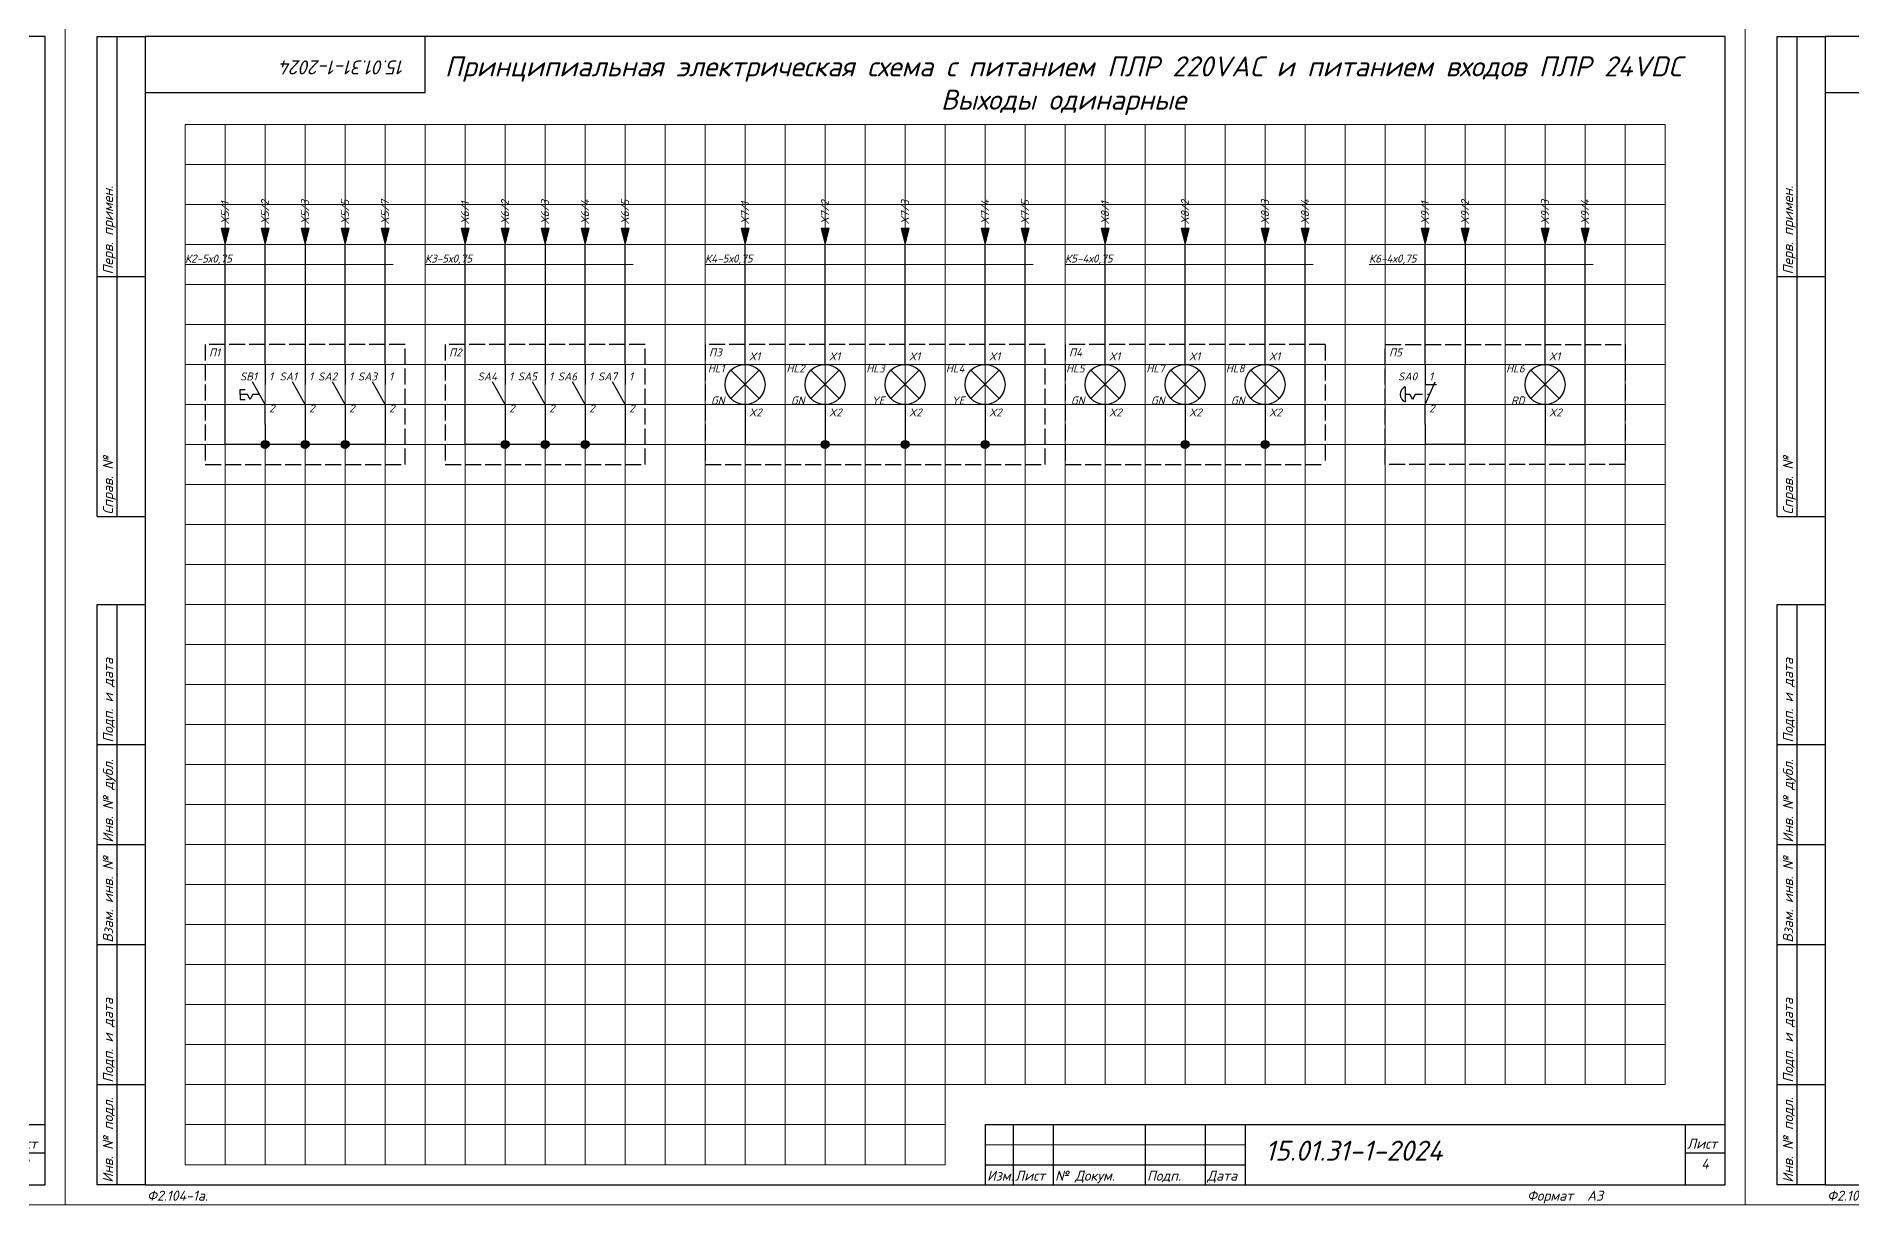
# Model space of a CAD drawing. Header units: millimetres. Extents: x 0 to 53000, y -591 to 24400.
# Drawn here: x 12192.8 to 12646.7, y 3 to 295 of the extents above; entities that cross this region are included whole.
import ezdxf
from ezdxf.enums import TextEntityAlignment as Align

# ---------------------------------------------------------------- set-up
doc = ezdxf.new("R2010")
doc.units = ezdxf.units.MM
doc.linetypes.add('Ш4х1_Гост_ЕСКД', pattern=[5, 4, -1])
for name, color, linetype, lineweight in [('4', 4, 'Continuous', 15), ('Основная', 7, 'Continuous', 30), ('Тонкая для кабелей', 7, 'Continuous', 15), ('Штриховая', 7, 'Ш4х1_Гост_ЕСКД', 30)]:
    doc.layers.add(name, color=color, linetype=linetype, lineweight=lineweight)
doc.layers.add('Привязки', color=2, linetype='Continuous', lineweight=0, plot=False, transparency=0.8)
doc.layers.add('рамка', color=253, linetype='Continuous', lineweight=5, transparency=0.8)
doc.styles.add('текст', font='isocpeui.ttf')

# ---------------------------------------------------------------- blocks, each defined once
blk = doc.blocks.new('*U110')
for p, q in [((8, 232), (8, 292)), ((8, 292), (20, 292)), ((13, 232), (13, 292)), ((90, 292), (90, 292)), ((90, 292), (90, 292)), ((90, 278), (90, 292)), ((90, 292), (90, 292)), ((90, 292), (90, 292)), ((90, 292), (90, 292)), ((20, 278), (90, 278)), ((8, 232), (20, 232)), ((8, 172), (8, 232)), ((13, 172), (13, 232)), ((8, 172), (20, 172)), ((8, 115), (8, 150)), ((8, 150), (20, 150)), ((13, 115), (13, 150)), ((8, 90), (8, 115)), ((8, 115), (20, 115)), ((13, 90), (13, 115)), ((8, 65), (8, 90)), ((8, 90), (20, 90)), ((13, 65), (13, 90)), ((8, 30), (8, 65)), ((8, 65), (20, 65)), ((13, 30), (13, 65)), ((8, 5), (8, 30)), ((8, 30), (20, 30)), ((13, 5), (13, 30)), ((230, 20), (415, 20)), ((230, 20), (230, 5)), ((237, 20), (237, 5)), ((247, 20), (247, 5)), ((270, 20), (270, 5)), ((285, 20), (285, 5)), ((295, 20), (295, 5)), ((405, 20), (405, 5)), ((415, 20), (415, 20)), ((415, 20), (415, 20)), ((230, 10), (295, 10)), ((405, 13), (415, 13)), ((20, 5), (8, 5)), ((230, 5), (295, 5)), ((415, 5), (415, 5)), ((415, 5), (415, 5)), ((415, 5), (415, 5)), ((415, 5), (415, 5)), ((415, 5), (415, 5)), ((415, 5), (415, 5)), ((415, 5), (415, 5))]:
    blk.add_line(p, q)
blk.add_lwpolyline([(20, 5), (415, 5), (415, 292), (20, 292)], close=True)
at = {"layer": '4'}
for p, q in [((230, 15), (295, 15)), ((415, 5), (415, 5)), ((415, 5), (415, 5)), ((415, 5), (415, 5)), ((415, 5), (415, 5)), ((415, 5), (415, 5)), ((415, 5), (415, 5)), ((415, 5), (415, 5)), ((415, 5), (415, 5)), ((415, 5), (415, 5))]:
    blk.add_line(p, q, dxfattribs=at)
at = {"layer": 'Привязки'}
blk.add_lwpolyline([(0, 0), (420, 0), (420, 297), (0, 297)], close=True, dxfattribs=at)
at = {"layer": 'рамка'}
blk.add_lwpolyline([(0, 297), (420, 297), (420, 0), (0, 0)], close=True, dxfattribs=at)
at = {"style": 'текст'}
for s, p in [('Перв. примен.', (12, 232.5)), ('Справ. №', (12, 172.5)), ('Подп. и дата', (12, 115.5)), ('Инв. № дубл.', (12, 90.5)), ('Взам. инв. №', (12, 65.5)), ('Подп. и дата', (12, 30.5)), ('Инв. № подл.', (12, 5.5))]:
    blk.add_text(s, height=2.5, rotation=90, dxfattribs=at).set_placement(p)
for s, height, p in [('Лист', 2.5, (405.5, 14)), ('Ф2.104-1.', 0.005, (20, 4.99)), ('Изм.', 2.5, (230.5, 6)), ('Лист', 2.5, (237.5, 6)), ('№ Докум.', 2.5, (247.5, 6)), ('Подп.', 2.5, (270.5, 6)), ('Дата', 2.5, (285.5, 6)), ('Разраб.', 0.0000135, (415, 5)), ('Пров.', 0.0000135, (415, 5)), ('Т.контр.', 0.0000135, (415, 5)), ('Н.контр.', 0.0000135, (415, 5)), ('Утв.', 0.0000135, (415, 5)), ('Лит.', 0.0000135, (415, 5)), ('Масса', 0.0000135, (415, 5)), ('Масштаб', 0.0000135, (415, 5)), ('Листов', 0.0000135, (415, 5)), ('Ф2.104-1а.', 2.5, (20.5, 1)), ('Формат', 2.5, (365.5, 1)), ('А3', 2.5, (380.5, 1)), ('А4', 0.025, (419.61, 0.01)), ('А2', 0.00833, (419.87, 0)), ('А1', 0.00625, (419.9, 0)), ('А0', 0.005, (419.92, 0))]:
    blk.add_text(s, height=height, dxfattribs=at).set_placement(p)
for tag, p, height in [('12', (90, 292), 0.00000373), ('13', (90, 292), 0.00000373), ('27', (90, 292), 0.00000522), ('29', (105, 249), 3.5), ('ИЗМ2', (230.5, 16), 2.5), ('ЛИСТИЗМ2', (237.5, 16), 2.5), ('№ДОКУМИЗМ2', (247.5, 16), 2.5), ('28', (415, 20), 0.0000438), ('ОБОЗНАЧЕНИЕ', (300, 11), 5), ('ИЗМ1', (230.5, 11), 2.5), ('ЛИСТИЗМ1', (237.5, 11), 2.5), ('№ДОКУМИЗМ1', (247.5, 11), 2.5), ('ПОДПИЗМ1', (270.5, 11), 2.5), ('ДАТАИЗМ1', (285.5, 11), 2.5), ('ДАТАНКОНТР', (285.5, 11), 2.5), ('ДАТАУТВ', (285.5, 6), 2.5), ('РАЗРАБ', (415, 5), 0.0000135), ('ЛИСТОВ', (415, 5), 0.0000135), ('ПРОВ', (415, 5), 0.0000135), ('ТКОНТР', (415, 5), 0.0000135), ('НКОНТР', (415, 5), 0.0000135), ('УТВ', (415, 5), 0.0000135), ('10', (415, 5), 0.0000135), ('11', (415, 5), 0.0000135), ('ПОДПИЗМ2', (415, 5), 0.0000135), ('ДАТАИЗМ2', (415, 5), 0.0000135), ('ИЗМ3', (415, 5), 0.0000135), ('ЛИСТИЗМ3', (415, 5), 0.0000135), ('№ДОКУМИЗМ3', (415, 5), 0.0000135), ('ПОДПИЗМ3', (415, 5), 0.0000135), ('ДАТАИЗМ3', (415, 5), 0.0000135), ('ИЗМ4', (415, 5), 0.0000135), ('ЛИСТИЗМ4', (415, 5), 0.0000135), ('№ДОКУМИЗМ4', (415, 5), 0.0000135), ('ПОДПИЗМ4', (415, 5), 0.0000135), ('ДАТАИЗМ4', (415, 5), 0.0000135), ('ДАТАРАЗРАБ', (415, 5), 0.0000135), ('ДАТАПРОВ', (415, 5), 0.0000135), ('ДАТАТКОНТР', (415, 5), 0.0000135)]:
    blk.add_attdef(tag, p, '', height=height, dxfattribs=at)
for tag, p, height, rotation in [('ОБОЗНАЧЕНИЕ-ВЕРХ', (85, 286), 3.5, 180), ('ПРИМЕНЯЕМОСТЬ', (19, 232.5), 2.5, 90), ('СПРАВ№', (19, 172.5), 2.5, 90), ('ДАТАУЧЁТАДУБЛ', (19, 115.5), 2.5, 90), ('ИНВ№ДУБЛ', (19, 90.5), 2.5, 90), ('ВЗАМИНВ№', (19, 65.5), 2.5, 90), ('ДАТАУЧЁТА', (19, 30.5), 2.5, 90), ('ИНВ№ПОДЛ', (19, 5.5), 2.5, 90)]:
    blk.add_attdef(tag, p, '', height=height, rotation=rotation, dxfattribs=at)
blk.add_attdef('30', text='', height=5, dxfattribs=at).set_placement((355, 34), align=Align.MIDDLE)
for tag, height, p in [('ЛИСТ', 2.5, (410, 9)), ('НАИМЕНОВАНИЕ1', 0.000027, (415, 5)), ('НАИМЕНОВАНИЕ2', 0.0000189, (415, 5)), ('НАИМЕНОВАНИЕ3', 0.0000189, (415, 5)), ('НАИМЕНОВАНИЕ4', 0.0000135, (415, 5)), ('МАССА', 0.0000189, (415, 5)), ('МАСШТАБ', 0.0000189, (415, 5)), ('МАТЕРИАЛ1', 0.0000135, (415, 5)), ('МАТЕРИАЛ2', 0.0000135, (415, 5)), ('МАТЕРИАЛ3', 0.0000135, (415, 5)), ('ПРЕДПРИЯТИЕ1', 0.0000189, (415, 5)), ('ПРЕДПРИЯТИЕ2', 0.0000189, (415, 5)), ('ПРЕДПРИЯТИЕ3', 0.0000189, (415, 5))]:
    blk.add_attdef(tag, text='', height=height, dxfattribs=at).set_placement(p, align=Align.CENTER)
for tag in ['ЛИТЕРА', 'ЛИТЕРА2', 'ЛИТЕРА3']:
    blk.add_attdef(tag, text='', height=0.0000135, dxfattribs=at).set_placement((415, 5), align=Align.RIGHT)
for tag in ['ИНДЕКС', 'ИНДЕКС2', 'ИНДЕКС3']:
    blk.add_attdef(tag, text='', height=0.0000135, dxfattribs=at).set_placement((415, 5), align=Align.TOP_LEFT)

msp = doc.modelspace()

# ---------------------------------------------------------------- hatches: boundary and pattern name
at = {"layer": 'Основная'}
h = msp.add_hatch(color=256, dxfattribs=at)
h.dxf.hatch_style = 1
h.paths.add_polyline_path([(12240, 243), (12241, 247), (12240, 247)])
h.paths.add_polyline_path([(12240, 243), (12240, 247), (12239, 247)])
h = msp.add_hatch(color=256, dxfattribs=at)
h.dxf.hatch_style = 1
h.paths.add_polyline_path([(12250, 243), (12251, 247), (12250, 247)])
h.paths.add_polyline_path([(12250, 243), (12250, 247), (12249, 247)])
h = msp.add_hatch(color=256, dxfattribs=at)
h.dxf.hatch_style = 1
h.paths.add_polyline_path([(12260, 243), (12261, 247), (12260, 247)])
h.paths.add_polyline_path([(12260, 243), (12260, 247), (12259, 247)])
h = msp.add_hatch(color=256, dxfattribs=at)
h.dxf.hatch_style = 1
h.paths.add_polyline_path([(12270, 243), (12271, 247), (12270, 247)])
h.paths.add_polyline_path([(12270, 243), (12270, 247), (12269, 247)])
h = msp.add_hatch(color=256, dxfattribs=at)
h.dxf.hatch_style = 1
h.paths.add_polyline_path([(12280, 243), (12281, 247), (12280, 247)])
h.paths.add_polyline_path([(12280, 243), (12280, 247), (12279, 247)])
h = msp.add_hatch(color=256, dxfattribs=at)
h.dxf.hatch_style = 1
h.paths.add_polyline_path([(12300, 243), (12301, 247), (12300, 247)])
h.paths.add_polyline_path([(12300, 243), (12300, 247), (12299, 247)])
h = msp.add_hatch(color=256, dxfattribs=at)
h.dxf.hatch_style = 1
h.paths.add_polyline_path([(12310, 243), (12311, 247), (12310, 247)])
h.paths.add_polyline_path([(12310, 243), (12310, 247), (12309, 247)])
h = msp.add_hatch(color=256, dxfattribs=at)
h.dxf.hatch_style = 1
h.paths.add_polyline_path([(12320, 243), (12321, 247), (12320, 247)])
h.paths.add_polyline_path([(12320, 243), (12320, 247), (12319, 247)])
h = msp.add_hatch(color=256, dxfattribs=at)
h.dxf.hatch_style = 1
h.paths.add_polyline_path([(12330, 243), (12331, 247), (12330, 247)])
h.paths.add_polyline_path([(12330, 243), (12330, 247), (12329, 247)])
h = msp.add_hatch(color=256, dxfattribs=at)
h.dxf.hatch_style = 1
h.paths.add_polyline_path([(12340, 243), (12341, 247), (12340, 247)])
h.paths.add_polyline_path([(12340, 243), (12340, 247), (12339, 247)])
h = msp.add_hatch(color=256, dxfattribs=at)
h.dxf.hatch_style = 1
h.paths.add_polyline_path([(12370, 243), (12371, 247), (12370, 247)])
h.paths.add_polyline_path([(12370, 243), (12370, 247), (12369, 247)])
h = msp.add_hatch(color=256, dxfattribs=at)
h.dxf.hatch_style = 1
h.paths.add_polyline_path([(12390, 243), (12391, 247), (12390, 247)])
h.paths.add_polyline_path([(12390, 243), (12390, 247), (12389, 247)])
h = msp.add_hatch(color=256, dxfattribs=at)
h.dxf.hatch_style = 1
h.paths.add_polyline_path([(12410, 243), (12411, 247), (12410, 247)])
h.paths.add_polyline_path([(12410, 243), (12410, 247), (12409, 247)])
h = msp.add_hatch(color=256, dxfattribs=at)
h.dxf.hatch_style = 1
h.paths.add_polyline_path([(12430, 243), (12431, 247), (12430, 247)])
h.paths.add_polyline_path([(12430, 243), (12430, 247), (12429, 247)])
h = msp.add_hatch(color=256, dxfattribs=at)
h.dxf.hatch_style = 1
h.paths.add_polyline_path([(12440, 243), (12441, 247), (12440, 247)])
h.paths.add_polyline_path([(12440, 243), (12440, 247), (12439, 247)])
h = msp.add_hatch(color=256, dxfattribs=at)
h.dxf.hatch_style = 1
h.paths.add_polyline_path([(12460, 243), (12461, 247), (12460, 247)])
h.paths.add_polyline_path([(12460, 243), (12460, 247), (12459, 247)])
h = msp.add_hatch(color=256, dxfattribs=at)
h.dxf.hatch_style = 1
h.paths.add_polyline_path([(12480, 243), (12481, 247), (12480, 247)])
h.paths.add_polyline_path([(12480, 243), (12480, 247), (12479, 247)])
h = msp.add_hatch(color=256, dxfattribs=at)
h.dxf.hatch_style = 1
h.paths.add_polyline_path([(12500, 243), (12501, 247), (12500, 247)])
h.paths.add_polyline_path([(12500, 243), (12500, 247), (12499, 247)])
h = msp.add_hatch(color=256, dxfattribs=at)
h.dxf.hatch_style = 1
h.paths.add_polyline_path([(12510, 243), (12511, 247), (12510, 247)])
h.paths.add_polyline_path([(12510, 243), (12510, 247), (12509, 247)])
h = msp.add_hatch(color=256, dxfattribs=at)
h.dxf.hatch_style = 1
h.paths.add_polyline_path([(12540, 243), (12541, 247), (12540, 247)])
h.paths.add_polyline_path([(12540, 243), (12540, 247), (12539, 247)])
h = msp.add_hatch(color=256, dxfattribs=at)
h.dxf.hatch_style = 1
h.paths.add_polyline_path([(12550, 243), (12551, 247), (12550, 247)])
h.paths.add_polyline_path([(12550, 243), (12550, 247), (12549, 247)])
h = msp.add_hatch(color=256, dxfattribs=at)
h.dxf.hatch_style = 1
h.paths.add_polyline_path([(12570, 243), (12571, 247), (12570, 247)])
h.paths.add_polyline_path([(12570, 243), (12570, 247), (12569, 247)])
h = msp.add_hatch(color=256, dxfattribs=at)
h.dxf.hatch_style = 1
h.paths.add_polyline_path([(12580, 243), (12581, 247), (12580, 247)])
h.paths.add_polyline_path([(12580, 243), (12580, 247), (12579, 247)])
h = msp.add_hatch(color=256, dxfattribs=at)
h.dxf.hatch_style = 1
h.paths.add_polyline_path([(12250, 193), (12250, 194, 0.414213562), (12249, 193)])
h.paths.add_polyline_path([(12251, 193, 0.414213562), (12250, 194), (12250, 193)])
h.paths.add_polyline_path([(12249, 193, 0.414213562), (12250, 192), (12250, 193)])
h.paths.add_polyline_path([(12250, 193), (12250, 192, 0.414213562), (12251, 193)])
h = msp.add_hatch(color=256, dxfattribs=at)
h.dxf.hatch_style = 1
h.paths.add_polyline_path([(12260, 193), (12260, 194, 0.414213562), (12259, 193)])
h.paths.add_polyline_path([(12261, 193, 0.414213562), (12260, 194), (12260, 193)])
h.paths.add_polyline_path([(12259, 193, 0.414213562), (12260, 192), (12260, 193)])
h.paths.add_polyline_path([(12260, 193), (12260, 192, 0.414213562), (12261, 193)])
h = msp.add_hatch(color=256, dxfattribs=at)
h.dxf.hatch_style = 1
h.paths.add_polyline_path([(12270, 193), (12270, 194, 0.414213562), (12269, 193)])
h.paths.add_polyline_path([(12271, 193, 0.414213562), (12270, 194), (12270, 193)])
h.paths.add_polyline_path([(12269, 193, 0.414213562), (12270, 192), (12270, 193)])
h.paths.add_polyline_path([(12270, 193), (12270, 192, 0.414213562), (12271, 193)])
h = msp.add_hatch(color=256, dxfattribs=at)
h.dxf.hatch_style = 1
h.paths.add_polyline_path([(12310, 193), (12310, 194, 0.414213562), (12309, 193)])
h.paths.add_polyline_path([(12311, 193, 0.414213562), (12310, 194), (12310, 193)])
h.paths.add_polyline_path([(12309, 193, 0.414213562), (12310, 192), (12310, 193)])
h.paths.add_polyline_path([(12310, 193), (12310, 192, 0.414213562), (12311, 193)])
h = msp.add_hatch(color=256, dxfattribs=at)
h.dxf.hatch_style = 1
h.paths.add_polyline_path([(12320, 193), (12320, 194, 0.414213562), (12319, 193)])
h.paths.add_polyline_path([(12321, 193, 0.414213562), (12320, 194), (12320, 193)])
h.paths.add_polyline_path([(12319, 193, 0.414213562), (12320, 192), (12320, 193)])
h.paths.add_polyline_path([(12320, 193), (12320, 192, 0.414213562), (12321, 193)])
h = msp.add_hatch(color=256, dxfattribs=at)
h.dxf.hatch_style = 1
h.paths.add_polyline_path([(12330, 193), (12330, 194, 0.414213562), (12329, 193)])
h.paths.add_polyline_path([(12331, 193, 0.414213562), (12330, 194), (12330, 193)])
h.paths.add_polyline_path([(12329, 193, 0.414213562), (12330, 192), (12330, 193)])
h.paths.add_polyline_path([(12330, 193), (12330, 192, 0.414213562), (12331, 193)])
h = msp.add_hatch(color=256, dxfattribs=at)
h.dxf.hatch_style = 1
h.paths.add_polyline_path([(12390, 193), (12390, 194, 0.414213562), (12389, 193)])
h.paths.add_polyline_path([(12391, 193, 0.414213562), (12390, 194), (12390, 193)])
h.paths.add_polyline_path([(12389, 193, 0.414213562), (12390, 192), (12390, 193)])
h.paths.add_polyline_path([(12390, 193), (12390, 192, 0.414213562), (12391, 193)])
h = msp.add_hatch(color=256, dxfattribs=at)
h.dxf.hatch_style = 1
h.paths.add_polyline_path([(12410, 193), (12410, 194, 0.414213562), (12409, 193)])
h.paths.add_polyline_path([(12411, 193, 0.414213562), (12410, 194), (12410, 193)])
h.paths.add_polyline_path([(12409, 193, 0.414213562), (12410, 192), (12410, 193)])
h.paths.add_polyline_path([(12410, 193), (12410, 192, 0.414213562), (12411, 193)])
h = msp.add_hatch(color=256, dxfattribs=at)
h.dxf.hatch_style = 1
h.paths.add_polyline_path([(12430, 193), (12430, 194, 0.414213562), (12429, 193)])
h.paths.add_polyline_path([(12431, 193, 0.414213562), (12430, 194), (12430, 193)])
h.paths.add_polyline_path([(12429, 193, 0.414213562), (12430, 192), (12430, 193)])
h.paths.add_polyline_path([(12430, 193), (12430, 192, 0.414213562), (12431, 193)])
h = msp.add_hatch(color=256, dxfattribs=at)
h.dxf.hatch_style = 1
h.paths.add_polyline_path([(12480, 193), (12480, 194, 0.414213562), (12479, 193)])
h.paths.add_polyline_path([(12481, 193, 0.414213562), (12480, 194), (12480, 193)])
h.paths.add_polyline_path([(12479, 193, 0.414213562), (12480, 192), (12480, 193)])
h.paths.add_polyline_path([(12480, 193), (12480, 192, 0.414213562), (12481, 193)])
h = msp.add_hatch(color=256, dxfattribs=at)
h.dxf.hatch_style = 1
h.paths.add_polyline_path([(12500, 193), (12500, 194, 0.414213562), (12499, 193)])
h.paths.add_polyline_path([(12501, 193, 0.414213562), (12500, 194), (12500, 193)])
h.paths.add_polyline_path([(12499, 193, 0.414213562), (12500, 192), (12500, 193)])
h.paths.add_polyline_path([(12500, 193), (12500, 192, 0.414213562), (12501, 193)])

# ---------------------------------------------------------------- linework, layer by layer
for p, q in [((12239, 247), (12240, 243)), ((12241, 247), (12239, 247)), ((12240, 243), (12241, 247)), ((12249, 247), (12250, 243)), ((12251, 247), (12249, 247)), ((12250, 243), (12251, 247)), ((12259, 247), (12260, 243)), ((12261, 247), (12259, 247)), ((12260, 243), (12261, 247)), ((12269, 247), (12270, 243)), ((12271, 247), (12269, 247)), ((12270, 243), (12271, 247)), ((12279, 247), (12280, 243)), ((12281, 247), (12279, 247)), ((12280, 243), (12281, 247)), ((12299, 247), (12300, 243)), ((12301, 247), (12299, 247)), ((12300, 243), (12301, 247)), ((12309, 247), (12310, 243)), ((12311, 247), (12309, 247)), ((12310, 243), (12311, 247)), ((12319, 247), (12320, 243)), ((12321, 247), (12319, 247)), ((12320, 243), (12321, 247)), ((12329, 247), (12330, 243)), ((12331, 247), (12329, 247)), ((12330, 243), (12331, 247)), ((12339, 247), (12340, 243)), ((12341, 247), (12339, 247)), ((12340, 243), (12341, 247)), ((12369, 247), (12370, 243)), ((12371, 247), (12369, 247)), ((12370, 243), (12371, 247)), ((12389, 247), (12390, 243)), ((12391, 247), (12389, 247)), ((12390, 243), (12391, 247)), ((12409, 247), (12410, 243)), ((12411, 247), (12409, 247)), ((12410, 243), (12411, 247)), ((12429, 247), (12430, 243)), ((12431, 247), (12429, 247)), ((12430, 243), (12431, 247)), ((12439, 247), (12440, 243)), ((12441, 247), (12439, 247)), ((12440, 243), (12441, 247)), ((12459, 247), (12460, 243)), ((12461, 247), (12459, 247)), ((12460, 243), (12461, 247)), ((12479, 247), (12480, 243)), ((12481, 247), (12479, 247)), ((12480, 243), (12481, 247)), ((12499, 247), (12500, 243)), ((12501, 247), (12499, 247)), ((12500, 243), (12501, 247)), ((12509, 247), (12510, 243)), ((12511, 247), (12509, 247)), ((12510, 243), (12511, 247)), ((12539, 247), (12540, 243)), ((12541, 247), (12539, 247)), ((12540, 243), (12541, 247)), ((12549, 247), (12550, 243)), ((12551, 247), (12549, 247)), ((12550, 243), (12551, 247)), ((12569, 247), (12570, 243)), ((12571, 247), (12569, 247)), ((12570, 243), (12571, 247)), ((12579, 247), (12580, 243)), ((12581, 247), (12579, 247)), ((12580, 243), (12581, 247)), ((12240, 193), (12240, 243)), ((12250, 238), (12250, 243)), ((12260, 243), (12260, 213)), ((12270, 213), (12270, 243)), ((12280, 238), (12280, 243)), ((12300, 193), (12300, 243)), ((12310, 238), (12310, 243)), ((12320, 243), (12320, 213)), ((12330, 213), (12330, 243)), ((12340, 238), (12340, 243)), ((12370, 213), (12370, 243)), ((12390, 213), (12390, 243)), ((12410, 213), (12410, 243)), ((12430, 213), (12430, 243)), ((12440, 223), (12440, 243)), ((12460, 213), (12460, 243)), ((12480, 213), (12480, 243)), ((12500, 213), (12500, 243)), ((12510, 223), (12510, 243)), ((12540, 238), (12540, 243)), ((12550, 243), (12550, 213)), ((12570, 238), (12570, 243)), ((12580, 213), (12580, 243)), ((12250, 233), (12250, 238)), ((12280, 233), (12280, 238)), ((12310, 233), (12310, 238)), ((12340, 233), (12340, 238)), ((12540, 233), (12540, 238)), ((12570, 233), (12570, 238)), ((12250, 213), (12250, 233)), ((12280, 213), (12280, 233)), ((12310, 213), (12310, 233)), ((12340, 213), (12340, 233)), ((12540, 213), (12540, 233)), ((12570, 213), (12570, 233)), ((12440, 193), (12440, 223)), ((12510, 193), (12510, 223)), ((12250, 213), (12250, 208)), ((12260, 213), (12260, 208)), ((12270, 213), (12270, 208)), ((12280, 213), (12280, 208)), ((12310, 213), (12310, 208)), ((12320, 213), (12320, 208)), ((12330, 213), (12330, 208)), ((12340, 213), (12340, 208)), ((12366.46447, 211.53553), (12373.53553, 204.46447)), ((12366.46447, 204.46447), (12373.53553, 211.53553)), ((12386.46447, 211.53553), (12393.53553, 204.46447)), ((12386.46447, 204.46447), (12393.53553, 211.53553)), ((12406.46447, 211.53553), (12413.53553, 204.46447)), ((12406.46447, 204.46447), (12413.53553, 211.53553)), ((12426.46447, 211.53553), (12433.53553, 204.46447)), ((12426.46447, 204.46447), (12433.53553, 211.53553)), ((12456.46447, 211.53553), (12463.53553, 204.46447)), ((12456.46447, 204.46447), (12463.53553, 211.53553)), ((12476.46447, 211.53553), (12483.53553, 204.46447)), ((12476.46447, 204.46447), (12483.53553, 211.53553)), ((12496.46447, 211.53553), (12503.53553, 204.46447)), ((12496.46447, 204.46447), (12503.53553, 211.53553)), ((12540, 213), (12540, 208)), ((12550, 193), (12550, 213)), ((12566.46447, 211.53553), (12573.53553, 204.46447)), ((12566.46447, 204.46447), (12573.53553, 211.53553)), ((12580, 193), (12580, 213)), ((12243.75, 206.75), (12245, 206.75)), ((12243.75, 205.5), (12243.75, 206.75)), ((12245.625, 205.5), (12243.75, 205.5)), ((12243.75, 205.5), (12243.75, 204.25)), ((12243.75, 204.25), (12245, 204.25)), ((12246.25, 204.25), (12245.625, 205.5)), ((12246.875, 205.5), (12246.25, 204.25)), ((12250, 203), (12246.875, 208.625)), ((12248.61111, 205.5), (12246.875, 205.5)), ((12260, 203), (12256.875, 208.625)), ((12270, 203), (12266.875, 208.625)), ((12280, 203), (12276.875, 208.625)), ((12310, 203), (12306.875, 208.625)), ((12320, 203), (12316.875, 208.625)), ((12330, 203), (12326.875, 208.625)), ((12340, 203), (12336.875, 208.625)), ((12535, 207.375), (12535, 203.625)), ((12536.25, 205.5), (12535, 205.5)), ((12536.875, 204.25), (12536.25, 205.5)), ((12537.5, 205.5), (12536.875, 204.25)), ((12539.375, 205.5), (12537.5, 205.5)), ((12540, 203), (12542.5, 208.625)), ((12540, 208), (12542.8678, 208)), ((12541.11111, 205.5), (12540.625, 205.5)), ((12250, 198), (12250, 203)), ((12260, 203), (12260, 198)), ((12270, 203), (12270, 198)), ((12280, 203), (12280, 198)), ((12310, 203), (12310, 198)), ((12320, 203), (12320, 198)), ((12330, 203), (12330, 198)), ((12340, 203), (12340, 198)), ((12370, 203), (12370, 198)), ((12390, 203), (12390, 198)), ((12410, 203), (12410, 198)), ((12430, 203), (12430, 198)), ((12460, 203), (12460, 198)), ((12480, 203), (12480, 198)), ((12500, 203), (12500, 198)), ((12540, 198), (12540, 203)), ((12570, 203), (12570, 198)), ((12250, 198), (12250, 193)), ((12260, 198), (12260, 193)), ((12270, 198), (12270, 193)), ((12280, 198), (12280, 193)), ((12310, 198), (12310, 193)), ((12320, 198), (12320, 193)), ((12330, 198), (12330, 193)), ((12340, 198), (12340, 193)), ((12370, 198), (12370, 193)), ((12390, 198), (12390, 193)), ((12410, 198), (12410, 193)), ((12430, 198), (12430, 193)), ((12460, 198), (12460, 193)), ((12480, 198), (12480, 193)), ((12500, 198), (12500, 193)), ((12540, 198), (12540, 193)), ((12570, 198), (12570, 193)), ((12280, 193), (12240, 193)), ((12340, 193), (12300, 193)), ((12370, 193), (12440, 193)), ((12460, 193), (12510, 193)), ((12550, 193), (12540, 193)), ((12570, 193), (12580, 193))]:
    msp.add_line(p, q, dxfattribs=at)
for centre, radius in [((12370, 208), 5), ((12390, 208), 5), ((12410, 208), 5), ((12430, 208), 5), ((12460, 208), 5), ((12480, 208), 5), ((12500, 208), 5), ((12570, 208), 5), ((12250, 193), 1), ((12260, 193), 1), ((12270, 193), 1), ((12310, 193), 1), ((12320, 193), 1), ((12330, 193), 1), ((12390, 193), 1), ((12410, 193), 1), ((12430, 193), 1), ((12480, 193), 1), ((12500, 193), 1)]:
    msp.add_circle(centre, radius, dxfattribs=at)
msp.add_arc((12535.78125, 205.5), 2.03125, 112.6198649, 247.3801351, dxfattribs=at)
at = {"layer": 'Привязки'}
for p, q in [((12230, 273), (12600, 273)), ((12230, 13), (12230, 273)), ((12240, 273), (12240, 13)), ((12250, 273), (12250, 13)), ((12260, 273), (12260, 13)), ((12270, 273), (12270, 13)), ((12280, 273), (12280, 13)), ((12290, 273), (12290, 13)), ((12300, 273), (12300, 13)), ((12310, 273), (12310, 13)), ((12320, 273), (12320, 13)), ((12330, 273), (12330, 13)), ((12340, 273), (12340, 13)), ((12350, 273), (12350, 13)), ((12360, 273), (12360, 13)), ((12370, 273), (12370, 13)), ((12380, 273), (12380, 13)), ((12390, 273), (12390, 13)), ((12400, 273), (12400, 13)), ((12410, 273), (12410, 13)), ((12420, 273), (12420, 33)), ((12430, 273), (12430, 33)), ((12440, 273), (12440, 33)), ((12450, 273), (12450, 33)), ((12460, 273), (12460, 33)), ((12470, 273), (12470, 33)), ((12480, 273), (12480, 33)), ((12490, 273), (12490, 33)), ((12500, 273), (12500, 33)), ((12510, 273), (12510, 33)), ((12520, 273), (12520, 33)), ((12530, 273), (12530, 33)), ((12540, 273), (12540, 33)), ((12550, 273), (12550, 33)), ((12560, 273), (12560, 33)), ((12570, 273), (12570, 33)), ((12580, 273), (12580, 33)), ((12590, 273), (12590, 33)), ((12600, 273), (12600, 33)), ((12230, 263), (12600, 263)), ((12230, 253), (12600, 253)), ((12230, 243), (12600, 243)), ((12230, 233), (12600, 233)), ((12230, 223), (12600, 223)), ((12230, 213), (12600, 213)), ((12230, 203), (12600, 203)), ((12230, 193), (12600, 193)), ((12230, 183), (12600, 183)), ((12230, 173), (12600, 173)), ((12230, 163), (12600, 163)), ((12230, 153), (12600, 153)), ((12230, 143), (12600, 143)), ((12230, 133), (12600, 133)), ((12230, 123), (12600, 123)), ((12230, 113), (12600, 113)), ((12230, 103), (12600, 103)), ((12230, 93), (12600, 93)), ((12230, 83), (12600, 83)), ((12230, 73), (12600, 73)), ((12230, 63), (12600, 63)), ((12230, 53), (12600, 53)), ((12230, 43), (12600, 43)), ((12230, 33), (12420, 33)), ((12600, 33), (12420, 33)), ((12420, 33), (12420, 13)), ((12230, 23), (12420, 23)), ((12420, 13), (12230, 13))]:
    msp.add_line(p, q, dxfattribs=at)
at = {"layer": 'Тонкая для кабелей'}
for p, q in [((12250, 238), (12230, 238)), ((12282, 238), (12250, 238)), ((12310, 238), (12290, 238)), ((12342, 238), (12310, 238)), ((12380, 238), (12360, 238)), ((12442, 238), (12380, 238)), ((12470, 238), (12450, 238)), ((12512, 238), (12470, 238)), ((12540, 238), (12526, 238)), ((12582, 238), (12540, 238))]:
    msp.add_line(p, q, dxfattribs=at)
at = {"layer": 'Штриховая'}
for p, q in [((12285, 218), (12235, 218)), ((12235, 218), (12235, 188)), ((12285, 188), (12285, 218)), ((12345, 218), (12295, 218)), ((12295, 218), (12295, 188)), ((12345, 188), (12345, 218)), ((12360, 218), (12360, 188)), ((12445, 218), (12360, 218)), ((12445, 188), (12445, 218)), ((12450, 218), (12450, 188)), ((12515, 218), (12450, 218)), ((12515, 218), (12515, 188)), ((12530, 218), (12590, 218)), ((12530, 188), (12530, 218)), ((12590, 218), (12590, 188)), ((12235, 188), (12285, 188)), ((12295, 188), (12345, 188)), ((12360, 188), (12445, 188)), ((12450, 188), (12515, 188)), ((12590, 188), (12530, 188))]:
    msp.add_line(p, q, dxfattribs=at)

# ---------------------------------------------------------------- block references
ref = msp.add_blockref('*U110', (11780, 3))
ref.add_attrib('ОБОЗНАЧЕНИЕ', '15.01.31-1-2024', (12080, 14), dxfattribs={"height": 5, "style": 'текст'})
ref.add_attrib('ОБОЗНАЧЕНИЕ-ВЕРХ', '15.01.31-1-2024', (11865, 289), dxfattribs={"height": 3.5, "rotation": 180, "style": 'текст'})
ref.add_attrib('НАИМЕНОВАНИЕ1', 'Система', dxfattribs={"height": 0.0000189, "style": 'текст'}).set_placement((12194.99954, 8.00017), align=Align.CENTER)
ref.add_attrib('НАИМЕНОВАНИЕ2', 'автоматического управления', dxfattribs={"height": 0.0000189, "style": 'текст'}).set_placement((12194.99954, 8.00014), align=Align.CENTER)
ref.add_attrib('НАИМЕНОВАНИЕ3', 'уровнем', dxfattribs={"height": 0.0000189, "style": 'текст'}).set_placement((12194.99954, 8.00011), align=Align.CENTER)
ref.add_attrib('РАЗРАБ', 'Соловьев И. П.', (12194.99909, 8.00014), dxfattribs={"height": 0.0000108, "style": 'текст'})
ref.add_attrib('ЛИСТОВ', '3', (12194.99992, 8.00009), dxfattribs={"height": 0.0000135, "style": 'текст'})
ref.add_attrib('ЛИСТ', '3', dxfattribs={"height": 2.5, "style": 'текст'}).set_placement((12190, 12), align=Align.CENTER)
ref.add_attrib('МАТЕРИАЛ2', 'Принципиальная электрическая схема', dxfattribs={"height": 0.0000135, "style": 'текст'}).set_placement((12194.99954, 8.00003), align=Align.CENTER)
ref.add_attrib('ПРЕДПРИЯТИЕ1', 'ФГБОУ ДПО "Институт', dxfattribs={"height": 0.0000108, "style": 'текст'}).set_placement((12194.99986, 8.00006), align=Align.CENTER)
ref.add_attrib('ПРЕДПРИЯТИЕ2', 'развития профессионального', dxfattribs={"height": 0.0000108, "style": 'текст'}).set_placement((12194.99986, 8.00003), align=Align.CENTER)
ref.add_attrib('ПРЕДПРИЯТИЕ3', 'образования"', dxfattribs={"height": 0.0000108, "style": 'текст'}).set_placement((12194.99986, 8.00001), align=Align.CENTER)
ref = msp.add_blockref('*U110', (12200, 3))
ref.add_attrib('ОБОЗНАЧЕНИЕ', '15.01.31-1-2024', (12500, 14), dxfattribs={"height": 5, "style": 'текст'})
ref.add_attrib('ОБОЗНАЧЕНИЕ-ВЕРХ', '15.01.31-1-2024', (12285, 289), dxfattribs={"height": 3.5, "rotation": 180, "style": 'текст'})
ref.add_attrib('НАИМЕНОВАНИЕ1', 'Система', dxfattribs={"height": 0.0000189, "style": 'текст'}).set_placement((12614.99954, 8.00017), align=Align.CENTER)
ref.add_attrib('НАИМЕНОВАНИЕ2', 'автоматического управления', dxfattribs={"height": 0.0000189, "style": 'текст'}).set_placement((12614.99954, 8.00014), align=Align.CENTER)
ref.add_attrib('НАИМЕНОВАНИЕ3', 'уровнем', dxfattribs={"height": 0.0000189, "style": 'текст'}).set_placement((12614.99954, 8.00011), align=Align.CENTER)
ref.add_attrib('РАЗРАБ', 'Соловьев И. П.', (12614.99909, 8.00014), dxfattribs={"height": 0.0000108, "style": 'текст'})
ref.add_attrib('ЛИСТОВ', '3', (12614.99992, 8.00009), dxfattribs={"height": 0.0000135, "style": 'текст'})
ref.add_attrib('ЛИСТ', '4', dxfattribs={"height": 2.5, "style": 'текст'}).set_placement((12610, 12), align=Align.CENTER)
ref.add_attrib('МАТЕРИАЛ2', 'Принципиальная электрическая схема', dxfattribs={"height": 0.0000135, "style": 'текст'}).set_placement((12614.99954, 8.00003), align=Align.CENTER)
ref.add_attrib('ПРЕДПРИЯТИЕ1', 'ФГБОУ ДПО "Институт', dxfattribs={"height": 0.0000108, "style": 'текст'}).set_placement((12614.99986, 8.00006), align=Align.CENTER)
ref.add_attrib('ПРЕДПРИЯТИЕ2', 'развития профессионального', dxfattribs={"height": 0.0000108, "style": 'текст'}).set_placement((12614.99986, 8.00003), align=Align.CENTER)
ref.add_attrib('ПРЕДПРИЯТИЕ3', 'образования"', dxfattribs={"height": 0.0000108, "style": 'текст'}).set_placement((12614.99986, 8.00001), align=Align.CENTER)
ref = msp.add_blockref('*U110', (12620, 3))
ref.add_attrib('ОБОЗНАЧЕНИЕ', '15.01.31-1-2024', (12920, 14), dxfattribs={"height": 5, "style": 'текст'})
ref.add_attrib('ОБОЗНАЧЕНИЕ-ВЕРХ', '15.01.31-1-2024', (12705, 289), dxfattribs={"height": 3.5, "rotation": 180, "style": 'текст'})
ref.add_attrib('НАИМЕНОВАНИЕ1', 'Система', dxfattribs={"height": 0.0000189, "style": 'текст'}).set_placement((13034.99954, 8.00017), align=Align.CENTER)
ref.add_attrib('НАИМЕНОВАНИЕ2', 'автоматического управления', dxfattribs={"height": 0.0000189, "style": 'текст'}).set_placement((13034.99954, 8.00014), align=Align.CENTER)
ref.add_attrib('НАИМЕНОВАНИЕ3', 'уровнем', dxfattribs={"height": 0.0000189, "style": 'текст'}).set_placement((13034.99954, 8.00011), align=Align.CENTER)
ref.add_attrib('РАЗРАБ', 'Соловьев И. П.', (13034.99909, 8.00014), dxfattribs={"height": 0.0000108, "style": 'текст'})
ref.add_attrib('ЛИСТОВ', '3', (13034.99992, 8.00009), dxfattribs={"height": 0.0000135, "style": 'текст'})
ref.add_attrib('ЛИСТ', '5', dxfattribs={"height": 2.5, "style": 'текст'}).set_placement((13030, 12), align=Align.CENTER)
ref.add_attrib('МАТЕРИАЛ2', 'Принципиальная электрическая схема', dxfattribs={"height": 0.0000135, "style": 'текст'}).set_placement((13034.99954, 8.00003), align=Align.CENTER)
ref.add_attrib('ПРЕДПРИЯТИЕ1', 'ФГБОУ ДПО "Институт', dxfattribs={"height": 0.0000108, "style": 'текст'}).set_placement((13034.99986, 8.00006), align=Align.CENTER)
ref.add_attrib('ПРЕДПРИЯТИЕ2', 'развития профессионального', dxfattribs={"height": 0.0000108, "style": 'текст'}).set_placement((13034.99986, 8.00003), align=Align.CENTER)
ref.add_attrib('ПРЕДПРИЯТИЕ3', 'образования"', dxfattribs={"height": 0.0000108, "style": 'текст'}).set_placement((13034.99986, 8.00001), align=Align.CENTER)

# ---------------------------------------------------------------- texts
at = {"layer": 'Основная', "style": 'текст'}
for s, width, heights, insert, char_height, attachment_point in [('Принципиальная электрическая схема с питанием ПЛР 220VAC и питанием входов ПЛР 24VDC\\PВыходы одинарные', 333.9398066, [15.99579], (12449.6051, 289.99998), 5, 2), ('X1', 3, [0], (12371, 214), 2, 7), ('X1', 3, [0], (12391, 214), 2, 7), ('X1', 3, [0], (12411, 214), 2, 7), ('X1', 3, [0], (12431, 214), 2, 7), ('X1', 3, [0], (12461, 214), 2, 7), ('X1', 3, [0], (12481, 214), 2, 7), ('X1', 3, [0], (12501, 214), 2, 7), ('X1', 3, [0], (12571, 214), 2, 7), ('1', 3, [0], (12251, 209), 2, 7), ('1', 3, [0], (12261, 209), 2, 7), ('1', 3, [0], (12271, 209), 2, 7), ('1', 3, [0], (12281, 209), 2, 7), ('1', 3, [0], (12311, 209), 2, 7), ('1', 3, [0], (12321, 209), 2, 7), ('1', 3, [0], (12331, 209), 2, 7), ('1', 3, [0], (12341, 209), 2, 7), ('1', 3, [0], (12541, 209), 2, 7), ('2', 3, [0], (12251, 201), 2, 7), ('2', 3, [0], (12261, 201), 2, 7), ('2', 3, [0], (12271, 201), 2, 7), ('2', 3, [0], (12281, 201), 2, 7), ('2', 3, [0], (12311, 201), 2, 7), ('2', 3, [0], (12321, 201), 2, 7), ('2', 3, [0], (12331, 201), 2, 7), ('2', 3, [0], (12341, 201), 2, 7), ('X2', 3, [0], (12371, 200), 2, 7), ('X2', 3, [0], (12391, 200), 2, 7), ('X2', 3, [0], (12411, 200), 2, 7), ('X2', 3, [0], (12431, 200), 2, 7), ('X2', 3, [0], (12461, 200), 2, 7), ('X2', 3, [0], (12481, 200), 2, 7), ('X2', 3, [0], (12501, 200), 2, 7), ('2', 3, [0], (12541, 201), 2, 7), ('X2', 3, [0], (12571, 200), 2, 7)]:
    msp.add_mtext_dynamic_manual_height_columns(s, width=width, gutter_width=200, heights=heights, dxfattribs=dict(at, insert=insert, char_height=char_height, attachment_point=attachment_point))
at = {"layer": 'Основная', "char_height": 2, "attachment_point": 1, "rotation": 90, "style": 'текст'}
for s, insert in [('X5/2', (12249, 248)), ('X5/3', (12259, 248)), ('X5/5', (12269, 248)), ('X5/7', (12279, 248)), ('X6/2', (12309, 248)), ('X6/3', (12319, 248)), ('X6/4', (12329, 248)), ('X6/5', (12339, 248)), ('X7/2', (12389, 248)), ('X7/3', (12409, 248)), ('X7/4', (12429, 248)), ('X7/5', (12439, 248)), ('X8/2', (12479, 248)), ('X8/3', (12499, 248)), ('X8/4', (12509, 248)), ('X9/2', (12549, 248)), ('X9/3', (12569, 248)), ('X9/4', (12579, 248)), ('X5/1', (12239, 248)), ('X6/1', (12299, 248)), ('X7/1', (12369, 248)), ('X8/1', (12459, 248)), ('X9/1', (12539, 248))]:
    msp.add_mtext_dynamic_manual_height_columns(s, width=5.8793103, gutter_width=200, heights=[0], dxfattribs=dict(at, insert=insert))
at = {"layer": 'Основная', "char_height": 2, "width": 3.8793103, "style": 'текст'}
for s, insert, attachment_point in [('П1', (12236, 215), 7), ('П2', (12296, 215), 7), ('П3', (12361, 215), 7), ('П4', (12451, 215), 7), ('П5', (12531, 215), 7), ('SB1', (12248, 209), 9), ('SА1', (12258, 209), 9), ('SА2', (12268, 209), 9), ('SА3', (12278, 209), 9), ('SА4', (12308, 209), 9), ('SА5', (12318, 209), 9), ('SА6', (12328, 209), 9), ('SА7', (12338, 209), 9), ('HL1', (12364.87931, 211), 9), ('HL2', (12384.87931, 211), 9), ('HL3', (12404.87931, 211), 9), ('HL4', (12424.87931, 211), 9), ('HL5', (12454.87931, 211), 9), ('HL7', (12474.87931, 211), 9), ('HL8', (12494.87931, 211), 9), ('SА0', (12538, 209), 9), ('HL6', (12564.87931, 211), 9), ('GN', (12364.87931, 203), 9), ('GN', (12384.87931, 203), 9), ('YE', (12404.87931, 203), 9), ('YE', (12424.87931, 203), 9), ('GN', (12454.87931, 203), 9), ('GN', (12474.87931, 203), 9), ('GN', (12494.87931, 203), 9), ('RD', (12564.87931, 203), 9)]:
    msp.add_mtext(s, dxfattribs=dict(at, insert=insert, attachment_point=attachment_point))
at = {"layer": 'Тонкая для кабелей', "char_height": 2, "attachment_point": 7, "style": 'текст'}
for s, insert in [('К2-5х0,75', (12230, 238)), ('К3-5х0,75', (12290, 238)), ('К4-5х0,75', (12360, 238)), ('К5-4х0,75', (12450, 238)), ('К6-4х0,75', (12526, 238))]:
    msp.add_mtext_dynamic_manual_height_columns(s, width=15.2567603, gutter_width=200, heights=[0], dxfattribs=dict(at, insert=insert))

doc.saveas('drawing.dxf')
